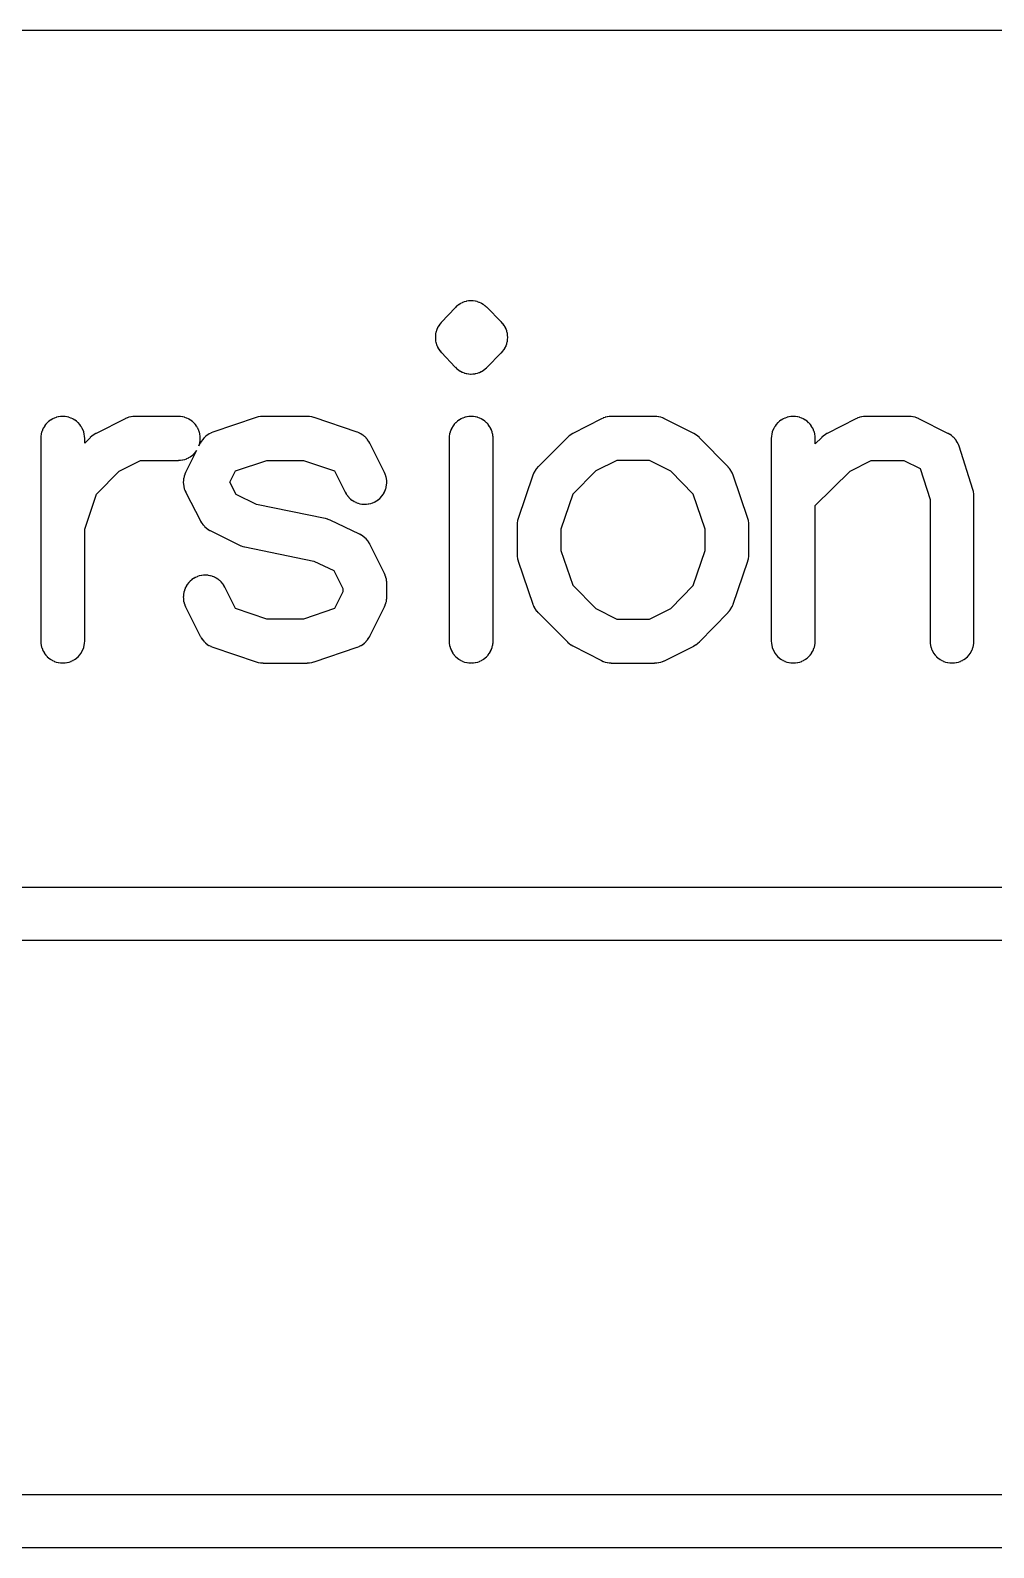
# Model space of a CAD drawing. Header units: inches. Extents: x -0.5 to 10, y -2.4 to 3.9.
# Drawn here: x 2.5263 to 2.6513, y -2.3883 to -2.1915 of the extents above; entities that cross this region are included whole.
import ezdxf

# ---------------------------------------------------------------- set-up
doc = ezdxf.new("R2010")
doc.units = ezdxf.units.IN

msp = doc.modelspace()

# ---------------------------------------------------------------- linework, layer by layer
for points in [[(2.86655, -2.30265), (2.86655, -2.19145), (2.41275, -2.19145), (2.41275, -2.30265)], [(2.579616, -2.229356), (2.579616, -2.229356), (2.579614, -2.229359), (2.57946, -2.229539), (2.579444, -2.229558), (2.579444, -2.229558), (2.579429, -2.229579), (2.579293, -2.229774), (2.579282, -2.229791), (2.579282, -2.229791), (2.579267, -2.229817), (2.579152, -2.230025), (2.579141, -2.230046), (2.579141, -2.230046), (2.579129, -2.23007), (2.579036, -2.230289), (2.579026, -2.230313), (2.579026, -2.230313), (2.579018, -2.230336), (2.578948, -2.230563), (2.57894, -2.230589), (2.57894, -2.230589), (2.578935, -2.230612), (2.578887, -2.230844), (2.578883, -2.230871), (2.578883, -2.230871), (2.57888, -2.230894), (2.578856, -2.231131), (2.578854, -2.231157), (2.578854, -2.231157), (2.578853, -2.231181), (2.578853, -2.231419), (2.578854, -2.231443), (2.578854, -2.231443), (2.578856, -2.231469), (2.57888, -2.231706), (2.578883, -2.231729), (2.578883, -2.231729), (2.578887, -2.231756), (2.578935, -2.231988), (2.57894, -2.232011), (2.57894, -2.232011), (2.578948, -2.232037), (2.579018, -2.232264), (2.579026, -2.232287), (2.579026, -2.232287), (2.579036, -2.232311), (2.579129, -2.23253), (2.579141, -2.232554), (2.579141, -2.232554), (2.579152, -2.232575), (2.579267, -2.232783), (2.579282, -2.232809), (2.579282, -2.232809), (2.579293, -2.232826), (2.579429, -2.233021), (2.579444, -2.233042), (2.579444, -2.233042), (2.57946, -2.233061), (2.579614, -2.233241), (2.579616, -2.233244), (2.579631, -2.23326), (2.581431, -2.23516), (2.581445, -2.235175), (2.581449, -2.235178), (2.581618, -2.23534), (2.581636, -2.235356), (2.581656, -2.235372), (2.581841, -2.235517), (2.581857, -2.235529), (2.581882, -2.235545), (2.58208, -2.235671), (2.582102, -2.235683), (2.582124, -2.235695), (2.582334, -2.2358), (2.582358, -2.235811), (2.582358, -2.235811), (2.582379, -2.23582), (2.582599, -2.235903), (2.582626, -2.235913), (2.582646, -2.235919), (2.582873, -2.23598), (2.582898, -2.235986), (2.582898, -2.235986), (2.582921, -2.23599), (2.583153, -2.236028), (2.583174, -2.236031), (2.583202, -2.236034), (2.583437, -2.236049), (2.583458, -2.23605), (2.583458, -2.23605), (2.583486, -2.236049), (2.583721, -2.236041), (2.583743, -2.23604), (2.583743, -2.23604), (2.583771, -2.236037), (2.584003, -2.236005), (2.584025, -2.236001), (2.584052, -2.235995), (2.58428, -2.235941), (2.584303, -2.235934), (2.584303, -2.235934), (2.584328, -2.235927), (2.584549, -2.235849), (2.584571, -2.235841), (2.584596, -2.23583), (2.584808, -2.235731), (2.584833, -2.235719), (2.584853, -2.235708), (2.585054, -2.235588), (2.585075, -2.235575), (2.585096, -2.235561), (2.585285, -2.235421), (2.585304, -2.235406), (2.585323, -2.23539), (2.585497, -2.235232), (2.585505, -2.235225), (2.585515, -2.235215), (2.587415, -2.233315), (2.587425, -2.233305), (2.587432, -2.233297), (2.587587, -2.233127), (2.587602, -2.23311), (2.587618, -2.233089), (2.587756, -2.232903), (2.587768, -2.232886), (2.587783, -2.232863), (2.587901, -2.232665), (2.587913, -2.232644), (2.587925, -2.232622), (2.588023, -2.232413), (2.588033, -2.232392), (2.588042, -2.232368), (2.58812, -2.232151), (2.588127, -2.23213), (2.588134, -2.232104), (2.58819, -2.23188), (2.588196, -2.231855), (2.588199, -2.231832), (2.588233, -2.231604), (2.588236, -2.231581), (2.588238, -2.231555), (2.588249, -2.231325), (2.58825, -2.2313), (2.588249, -2.231275), (2.588238, -2.231045), (2.588236, -2.231019), (2.588233, -2.230996), (2.588199, -2.230768), (2.588196, -2.230745), (2.58819, -2.23072), (2.588134, -2.230496), (2.588127, -2.23047), (2.58812, -2.230449), (2.588042, -2.230232), (2.588033, -2.230208), (2.588023, -2.230187), (2.587925, -2.229978), (2.587913, -2.229956), (2.587901, -2.229935), (2.587783, -2.229737), (2.587768, -2.229714), (2.587756, -2.229697), (2.587618, -2.229511), (2.587602, -2.22949), (2.587587, -2.229473), (2.587432, -2.229303), (2.587425, -2.229295), (2.587415, -2.229285), (2.585515, -2.227385), (2.585505, -2.227375), (2.585497, -2.227368), (2.585323, -2.22721), (2.585304, -2.227194), (2.585285, -2.227179), (2.585096, -2.227039), (2.585075, -2.227025), (2.585054, -2.227012), (2.584853, -2.226892), (2.584833, -2.226881), (2.584808, -2.226869), (2.584596, -2.22677), (2.584571, -2.226759), (2.584549, -2.226751), (2.584328, -2.226673), (2.584303, -2.226666), (2.584303, -2.226666), (2.58428, -2.226659), (2.584052, -2.226605), (2.584025, -2.226599), (2.584003, -2.226595), (2.583771, -2.226563), (2.583743, -2.22656), (2.583743, -2.22656), (2.583721, -2.226559), (2.583486, -2.226551), (2.583458, -2.22655), (2.583458, -2.22655), (2.583437, -2.226551), (2.583202, -2.226566), (2.583174, -2.226569), (2.583153, -2.226572), (2.582921, -2.22661), (2.582898, -2.226614), (2.582898, -2.226614), (2.582873, -2.22662), (2.582646, -2.226681), (2.582626, -2.226687), (2.582599, -2.226697), (2.582379, -2.22678), (2.582358, -2.226789), (2.582358, -2.226789), (2.582334, -2.2268), (2.582124, -2.226905), (2.582102, -2.226917), (2.58208, -2.226929), (2.581882, -2.227055), (2.581857, -2.227071), (2.581841, -2.227083), (2.581656, -2.227228), (2.581636, -2.227244), (2.581618, -2.22726), (2.581449, -2.227422), (2.581445, -2.227425), (2.581431, -2.22744), (2.579631, -2.22934)], [(2.53335, -2.25617), (2.534892, -2.251626), (2.537806, -2.248634), (2.540573, -2.24725), (2.5455, -2.24725), (2.54551, -2.24725), (2.545525, -2.247249), (2.545755, -2.247238), (2.545781, -2.247236), (2.545804, -2.247233), (2.546032, -2.247199), (2.546055, -2.247196), (2.54608, -2.24719), (2.546304, -2.247134), (2.54633, -2.247127), (2.546351, -2.24712), (2.546568, -2.247042), (2.546592, -2.247033), (2.546613, -2.247023), (2.546822, -2.246925), (2.546844, -2.246913), (2.546865, -2.246901), (2.547063, -2.246783), (2.547086, -2.246768), (2.547103, -2.246756), (2.547289, -2.246618), (2.54731, -2.246602), (2.547327, -2.246587), (2.547497, -2.246432), (2.547515, -2.246415), (2.547532, -2.246397), (2.547687, -2.246227), (2.547702, -2.24621), (2.547718, -2.246189), (2.547856, -2.246003), (2.547868, -2.245986), (2.54788, -2.245967), (2.546451, -2.248825), (2.546447, -2.248834), (2.546441, -2.248847), (2.546352, -2.249048), (2.546343, -2.249069), (2.546335, -2.249092), (2.546265, -2.249301), (2.546258, -2.249322), (2.546252, -2.249346), (2.546202, -2.249561), (2.546197, -2.249583), (2.546193, -2.249607), (2.546164, -2.249825), (2.546161, -2.24985), (2.54616, -2.249872), (2.54615, -2.250092), (2.54615, -2.250113), (2.546151, -2.250139), (2.546162, -2.250359), (2.546164, -2.25038), (2.546167, -2.250405), (2.546199, -2.250623), (2.546203, -2.250647), (2.546208, -2.25067), (2.54626, -2.250884), (2.546266, -2.250904), (2.546274, -2.250929), (2.546346, -2.251137), (2.546354, -2.25116), (2.546363, -2.25118), (2.546455, -2.251381), (2.546458, -2.251388), (2.546465, -2.251402), (2.548365, -2.255102), (2.54837, -2.255112), (2.548377, -2.255125), (2.548502, -2.255339), (2.548515, -2.255361), (2.548515, -2.255361), (2.548531, -2.255383), (2.548677, -2.255583), (2.548691, -2.255601), (2.548691, -2.255601), (2.548711, -2.255624), (2.548877, -2.255807), (2.548896, -2.255827), (2.548896, -2.255827), (2.548915, -2.255844), (2.5491, -2.256009), (2.549122, -2.256027), (2.549122, -2.256027), (2.549141, -2.256042), (2.549342, -2.256186), (2.549362, -2.256199), (2.549362, -2.256199), (2.549387, -2.256214), (2.549602, -2.256337), (2.549614, -2.256343), (2.549625, -2.256349), (2.553425, -2.258249), (2.55343, -2.258251), (2.553445, -2.258258), (2.553633, -2.258342), (2.553655, -2.258351), (2.553673, -2.258358), (2.553867, -2.258425), (2.553888, -2.258432), (2.553909, -2.258438), (2.554108, -2.258487), (2.554127, -2.258492), (2.55413, -2.258492), (2.563092, -2.260323), (2.565691, -2.261555), (2.56685, -2.263873), (2.56685, -2.264327), (2.565775, -2.266478), (2.56173, -2.26785), (2.55697, -2.26785), (2.552925, -2.266478), (2.551549, -2.263725), (2.551545, -2.263717), (2.551538, -2.263704), (2.551424, -2.263503), (2.55141, -2.263479), (2.551398, -2.263461), (2.551266, -2.263272), (2.551251, -2.263252), (2.551236, -2.263234), (2.551086, -2.263059), (2.55107, -2.263041), (2.551052, -2.263023), (2.550885, -2.262863), (2.550867, -2.262847), (2.550848, -2.262831), (2.550667, -2.262689), (2.550648, -2.262675), (2.550627, -2.262661), (2.550432, -2.262537), (2.550414, -2.262525), (2.55039, -2.262512), (2.550184, -2.262408), (2.550161, -2.262397), (2.550139, -2.262388), (2.549924, -2.262305), (2.549901, -2.262296), (2.549878, -2.262289), (2.549656, -2.262227), (2.549628, -2.26222), (2.549608, -2.262216), (2.549381, -2.262176), (2.549355, -2.262172), (2.549332, -2.26217), (2.549102, -2.262152), (2.549079, -2.262151), (2.549053, -2.262151), (2.548822, -2.262156), (2.548797, -2.262157), (2.548774, -2.26216), (2.548545, -2.262187), (2.548518, -2.262191), (2.548496, -2.262195), (2.548271, -2.262245), (2.548247, -2.262251), (2.548224, -2.262258), (2.548005, -2.26233), (2.547978, -2.26234), (2.547959, -2.262348), (2.547748, -2.26244), (2.547725, -2.262451), (2.547704, -2.262462), (2.547503, -2.262576), (2.547479, -2.26259), (2.547461, -2.262602), (2.547272, -2.262734), (2.547252, -2.262749), (2.547234, -2.262764), (2.547059, -2.262914), (2.547041, -2.26293), (2.547023, -2.262948), (2.546863, -2.263115), (2.546847, -2.263133), (2.546831, -2.263152), (2.546689, -2.263333), (2.546675, -2.263352), (2.546661, -2.263373), (2.546537, -2.263568), (2.546525, -2.263586), (2.546512, -2.26361), (2.546408, -2.263816), (2.546397, -2.263839), (2.546388, -2.263861), (2.546305, -2.264076), (2.546296, -2.264099), (2.546289, -2.264122), (2.546227, -2.264344), (2.54622, -2.264372), (2.546216, -2.264392), (2.546176, -2.264619), (2.546172, -2.264645), (2.54617, -2.264668), (2.546152, -2.264898), (2.546151, -2.264921), (2.546151, -2.264947), (2.546156, -2.265178), (2.546157, -2.265203), (2.54616, -2.265226), (2.546187, -2.265455), (2.546191, -2.265482), (2.546195, -2.265504), (2.546245, -2.265729), (2.546251, -2.265753), (2.546258, -2.265776), (2.54633, -2.265995), (2.54634, -2.266022), (2.546348, -2.266041), (2.54644, -2.266252), (2.546447, -2.266266), (2.546451, -2.266275), (2.548351, -2.270075), (2.548357, -2.270087), (2.548362, -2.270096), (2.548475, -2.270296), (2.548487, -2.270316), (2.548501, -2.270337), (2.548632, -2.270525), (2.548647, -2.270546), (2.548662, -2.270563), (2.54881, -2.270737), (2.548827, -2.270756), (2.548844, -2.270773), (2.549009, -2.270932), (2.549028, -2.270949), (2.549046, -2.270964), (2.549225, -2.271106), (2.549245, -2.27112), (2.549265, -2.271134), (2.549458, -2.271258), (2.549482, -2.271272), (2.5495, -2.271282), (2.549704, -2.271386), (2.549727, -2.271397), (2.549748, -2.271406), (2.549961, -2.27149), (2.549972, -2.271494), (2.549984, -2.271499), (2.555584, -2.273399), (2.555598, -2.273403), (2.55561, -2.273407), (2.555857, -2.273476), (2.555881, -2.273482), (2.555881, -2.273482), (2.55591, -2.273488), (2.556163, -2.273529), (2.55619, -2.273533), (2.55619, -2.273533), (2.556217, -2.273535), (2.556473, -2.273549), (2.556491, -2.27355), (2.5565, -2.27355), (2.5622, -2.27355), (2.562209, -2.27355), (2.562227, -2.273549), (2.562483, -2.273535), (2.56251, -2.273533), (2.56251, -2.273533), (2.562537, -2.273529), (2.56279, -2.273488), (2.562819, -2.273482), (2.562819, -2.273482), (2.562843, -2.273476), (2.56309, -2.273407), (2.563102, -2.273403), (2.563116, -2.273399), (2.568716, -2.271499), (2.568728, -2.271494), (2.568739, -2.27149), (2.568952, -2.271406), (2.568973, -2.271397), (2.568996, -2.271386), (2.5692, -2.271282), (2.569218, -2.271272), (2.569242, -2.271258), (2.569435, -2.271134), (2.569455, -2.27112), (2.569475, -2.271106), (2.569654, -2.270964), (2.569672, -2.270949), (2.569691, -2.270932), (2.569856, -2.270773), (2.569873, -2.270756), (2.56989, -2.270737), (2.570038, -2.270563), (2.570053, -2.270546), (2.570068, -2.270525), (2.570199, -2.270337), (2.570213, -2.270316), (2.570225, -2.270296), (2.570338, -2.270096), (2.570343, -2.270087), (2.570349, -2.270075), (2.572249, -2.266275), (2.572253, -2.266266), (2.572259, -2.266254), (2.572347, -2.266054), (2.572355, -2.266036), (2.572364, -2.266011), (2.572434, -2.265805), (2.57244, -2.265786), (2.572446, -2.26576), (2.572496, -2.265548), (2.572501, -2.265525), (2.572505, -2.265503), (2.572535, -2.265287), (2.572538, -2.265266), (2.572539, -2.265241), (2.572549, -2.265023), (2.57255, -2.265011), (2.57255, -2.265), (2.57255, -2.2632), (2.57255, -2.263189), (2.572549, -2.263177), (2.572539, -2.262959), (2.572538, -2.262934), (2.572535, -2.262913), (2.572505, -2.262697), (2.572501, -2.262675), (2.572496, -2.262652), (2.572446, -2.26244), (2.57244, -2.262414), (2.572434, -2.262395), (2.572364, -2.262189), (2.572355, -2.262164), (2.572347, -2.262146), (2.572259, -2.261946), (2.572253, -2.261934), (2.572249, -2.261925), (2.570349, -2.258125), (2.570345, -2.258117), (2.570338, -2.258104), (2.570229, -2.25791), (2.570218, -2.257892), (2.570204, -2.25787), (2.570077, -2.257686), (2.570064, -2.257669), (2.570048, -2.257649), (2.569904, -2.257478), (2.569888, -2.25746), (2.569872, -2.257443), (2.569712, -2.257287), (2.569694, -2.257271), (2.569677, -2.257256), (2.569503, -2.257115), (2.569485, -2.257102), (2.569465, -2.257087), (2.569279, -2.256964), (2.569259, -2.256952), (2.569238, -2.25694), (2.569041, -2.256835), (2.569025, -2.256827), (2.56902, -2.256824), (2.56522, -2.255024), (2.565206, -2.255018), (2.565192, -2.255012), (2.56493, -2.254907), (2.564902, -2.254896), (2.564902, -2.254896), (2.564873, -2.254888), (2.5646, -2.254815), (2.564578, -2.254809), (2.56457, -2.254808), (2.555639, -2.252983), (2.553009, -2.251668), (2.552195, -2.250083), (2.552925, -2.248622), (2.55697, -2.24725), (2.56173, -2.24725), (2.565775, -2.248622), (2.567151, -2.251375), (2.567155, -2.251383), (2.567162, -2.251396), (2.567276, -2.251597), (2.56729, -2.251621), (2.567302, -2.251639), (2.567434, -2.251828), (2.567449, -2.251848), (2.567464, -2.251866), (2.567614, -2.252041), (2.56763, -2.252059), (2.567648, -2.252077), (2.567815, -2.252237), (2.567833, -2.252253), (2.567852, -2.252269), (2.568033, -2.252411), (2.568052, -2.252425), (2.568073, -2.252439), (2.568268, -2.252563), (2.568286, -2.252575), (2.56831, -2.252588), (2.568516, -2.252692), (2.568539, -2.252703), (2.568561, -2.252712), (2.568776, -2.252795), (2.568799, -2.252804), (2.568822, -2.252811), (2.569044, -2.252873), (2.569072, -2.25288), (2.569092, -2.252884), (2.569319, -2.252924), (2.569345, -2.252928), (2.569368, -2.25293), (2.569598, -2.252948), (2.569621, -2.252949), (2.569647, -2.252949), (2.569878, -2.252944), (2.569903, -2.252943), (2.569926, -2.25294), (2.570155, -2.252913), (2.570182, -2.252909), (2.570204, -2.252905), (2.570429, -2.252855), (2.570453, -2.252849), (2.570476, -2.252842), (2.570695, -2.25277), (2.570722, -2.25276), (2.570741, -2.252752), (2.570952, -2.25266), (2.570975, -2.252649), (2.570996, -2.252638), (2.571197, -2.252524), (2.571221, -2.25251), (2.571239, -2.252498), (2.571428, -2.252366), (2.571448, -2.252351), (2.571466, -2.252336), (2.571641, -2.252186), (2.571659, -2.25217), (2.571677, -2.252152), (2.571837, -2.251985), (2.571853, -2.251967), (2.571869, -2.251948), (2.572011, -2.251767), (2.572025, -2.251748), (2.572039, -2.251727), (2.572163, -2.251532), (2.572175, -2.251514), (2.572188, -2.25149), (2.572292, -2.251284), (2.572303, -2.251261), (2.572312, -2.251239), (2.572395, -2.251024), (2.572404, -2.251001), (2.572411, -2.250978), (2.572473, -2.250756), (2.57248, -2.250728), (2.572484, -2.250708), (2.572524, -2.250481), (2.572528, -2.250455), (2.57253, -2.250432), (2.572548, -2.250202), (2.572549, -2.250179), (2.572549, -2.250153), (2.572544, -2.249922), (2.572543, -2.249897), (2.57254, -2.249874), (2.572513, -2.249645), (2.572509, -2.249618), (2.572505, -2.249596), (2.572455, -2.249371), (2.572449, -2.249347), (2.572442, -2.249324), (2.57237, -2.249105), (2.57236, -2.249078), (2.572352, -2.249059), (2.57226, -2.248848), (2.572253, -2.248834), (2.572249, -2.248825), (2.570349, -2.245025), (2.570343, -2.245013), (2.570338, -2.245004), (2.570225, -2.244804), (2.570213, -2.244784), (2.570199, -2.244763), (2.570068, -2.244575), (2.570053, -2.244554), (2.570038, -2.244537), (2.56989, -2.244363), (2.569873, -2.244344), (2.569856, -2.244327), (2.569691, -2.244168), (2.569672, -2.244151), (2.569654, -2.244136), (2.569475, -2.243994), (2.569455, -2.24398), (2.569435, -2.243966), (2.569242, -2.243842), (2.569218, -2.243828), (2.5692, -2.243818), (2.568996, -2.243714), (2.568973, -2.243703), (2.568952, -2.243694), (2.568739, -2.24361), (2.568728, -2.243606), (2.568716, -2.243601), (2.563116, -2.241701), (2.563102, -2.241697), (2.56309, -2.241693), (2.562843, -2.241624), (2.562819, -2.241618), (2.562819, -2.241618), (2.56279, -2.241612), (2.562537, -2.241571), (2.56251, -2.241567), (2.56251, -2.241567), (2.562483, -2.241565), (2.562227, -2.241551), (2.562209, -2.24155), (2.5622, -2.24155), (2.5565, -2.24155), (2.556491, -2.24155), (2.556473, -2.241551), (2.556217, -2.241565), (2.55619, -2.241567), (2.55619, -2.241567), (2.556163, -2.241571), (2.55591, -2.241612), (2.555881, -2.241618), (2.555881, -2.241618), (2.555857, -2.241624), (2.55561, -2.241693), (2.555598, -2.241697), (2.555584, -2.241701), (2.549984, -2.243601), (2.549972, -2.243606), (2.549961, -2.24361), (2.549748, -2.243694), (2.549727, -2.243703), (2.549704, -2.243714), (2.5495, -2.243818), (2.549482, -2.243828), (2.549458, -2.243842), (2.549265, -2.243966), (2.549245, -2.24398), (2.549225, -2.243994), (2.549046, -2.244136), (2.549028, -2.244151), (2.549009, -2.244168), (2.548844, -2.244327), (2.548827, -2.244344), (2.54881, -2.244363), (2.548662, -2.244537), (2.548647, -2.244554), (2.548632, -2.244575), (2.548501, -2.244763), (2.548487, -2.244784), (2.548475, -2.244804), (2.548362, -2.245004), (2.548357, -2.245013), (2.548351, -2.245025), (2.548172, -2.245382), (2.54822, -2.245251), (2.548227, -2.24523), (2.548234, -2.245204), (2.54829, -2.24498), (2.548296, -2.244955), (2.548299, -2.244932), (2.548333, -2.244704), (2.548336, -2.244681), (2.548338, -2.244655), (2.548349, -2.244425), (2.54835, -2.2444), (2.548349, -2.244375), (2.548338, -2.244145), (2.548336, -2.244119), (2.548333, -2.244096), (2.548299, -2.243868), (2.548296, -2.243845), (2.54829, -2.24382), (2.548234, -2.243596), (2.548227, -2.24357), (2.54822, -2.243549), (2.548142, -2.243332), (2.548133, -2.243308), (2.548123, -2.243287), (2.548025, -2.243078), (2.548013, -2.243056), (2.548001, -2.243035), (2.547883, -2.242837), (2.547868, -2.242814), (2.547856, -2.242797), (2.547718, -2.242611), (2.547702, -2.24259), (2.547687, -2.242573), (2.547532, -2.242403), (2.547515, -2.242385), (2.547497, -2.242368), (2.547327, -2.242213), (2.54731, -2.242198), (2.547289, -2.242182), (2.547103, -2.242044), (2.547086, -2.242032), (2.547063, -2.242017), (2.546865, -2.241899), (2.546844, -2.241887), (2.546822, -2.241875), (2.546613, -2.241777), (2.546592, -2.241767), (2.546568, -2.241758), (2.546351, -2.24168), (2.54633, -2.241673), (2.546304, -2.241666), (2.54608, -2.24161), (2.546055, -2.241604), (2.546032, -2.241601), (2.545804, -2.241567), (2.545781, -2.241564), (2.545755, -2.241562), (2.545525, -2.241551), (2.54551, -2.24155), (2.5455, -2.24155), (2.5399, -2.24155), (2.539889, -2.24155), (2.539877, -2.241551), (2.539659, -2.241561), (2.539634, -2.241562), (2.539613, -2.241565), (2.539397, -2.241595), (2.539375, -2.241599), (2.539352, -2.241604), (2.53914, -2.241654), (2.539114, -2.24166), (2.539095, -2.241666), (2.538889, -2.241736), (2.538864, -2.241745), (2.538846, -2.241753), (2.538646, -2.241841), (2.538634, -2.241847), (2.538625, -2.241851), (2.534825, -2.243751), (2.534815, -2.243756), (2.534801, -2.243764), (2.534573, -2.243894), (2.534547, -2.24391), (2.534547, -2.24391), (2.534526, -2.243925), (2.534314, -2.244079), (2.534291, -2.244098), (2.534291, -2.244098), (2.534271, -2.244115), (2.534078, -2.244292), (2.534067, -2.244303), (2.534058, -2.244312), (2.53335, -2.245039), (2.53335, -2.2444), (2.53335, -2.24439), (2.533349, -2.244375), (2.533338, -2.244145), (2.533336, -2.244119), (2.533333, -2.244096), (2.533299, -2.243868), (2.533296, -2.243845), (2.53329, -2.24382), (2.533234, -2.243596), (2.533227, -2.24357), (2.53322, -2.243549), (2.533142, -2.243332), (2.533133, -2.243308), (2.533123, -2.243287), (2.533025, -2.243078), (2.533013, -2.243056), (2.533001, -2.243035), (2.532883, -2.242837), (2.532868, -2.242814), (2.532856, -2.242797), (2.532718, -2.242611), (2.532702, -2.24259), (2.532687, -2.242573), (2.532532, -2.242403), (2.532515, -2.242385), (2.532497, -2.242368), (2.532327, -2.242213), (2.53231, -2.242198), (2.532289, -2.242182), (2.532103, -2.242044), (2.532086, -2.242032), (2.532063, -2.242017), (2.531865, -2.241899), (2.531844, -2.241887), (2.531822, -2.241875), (2.531613, -2.241777), (2.531592, -2.241767), (2.531568, -2.241758), (2.531351, -2.24168), (2.53133, -2.241673), (2.531304, -2.241666), (2.53108, -2.24161), (2.531055, -2.241604), (2.531032, -2.241601), (2.530804, -2.241567), (2.530781, -2.241564), (2.530755, -2.241562), (2.530525, -2.241551), (2.5305, -2.24155), (2.530475, -2.241551), (2.530245, -2.241562), (2.530219, -2.241564), (2.530196, -2.241567), (2.529968, -2.241601), (2.529945, -2.241604), (2.52992, -2.24161), (2.529696, -2.241666), (2.52967, -2.241673), (2.529649, -2.24168), (2.529432, -2.241758), (2.529408, -2.241767), (2.529387, -2.241777), (2.529178, -2.241875), (2.529156, -2.241887), (2.529135, -2.241899), (2.528937, -2.242017), (2.528914, -2.242032), (2.528897, -2.242044), (2.528711, -2.242182), (2.52869, -2.242198), (2.528673, -2.242213), (2.528503, -2.242368), (2.528485, -2.242385), (2.528468, -2.242403), (2.528313, -2.242573), (2.528298, -2.24259), (2.528282, -2.242611), (2.528144, -2.242797), (2.528132, -2.242814), (2.528117, -2.242837), (2.527999, -2.243035), (2.527987, -2.243056), (2.527975, -2.243078), (2.527877, -2.243287), (2.527867, -2.243308), (2.527858, -2.243332), (2.52778, -2.243549), (2.527773, -2.24357), (2.527766, -2.243596), (2.52771, -2.24382), (2.527704, -2.243845), (2.527701, -2.243868), (2.527667, -2.244096), (2.527664, -2.244119), (2.527662, -2.244145), (2.527651, -2.244375), (2.52765, -2.24439), (2.52765, -2.2444), (2.52765, -2.2707), (2.52765, -2.27071), (2.527651, -2.270725), (2.527662, -2.270955), (2.527664, -2.270981), (2.527667, -2.271004), (2.527701, -2.271232), (2.527704, -2.271255), (2.52771, -2.27128), (2.527766, -2.271504), (2.527773, -2.27153), (2.52778, -2.271551), (2.527858, -2.271768), (2.527867, -2.271792), (2.527877, -2.271813), (2.527975, -2.272022), (2.527987, -2.272044), (2.527999, -2.272065), (2.528117, -2.272263), (2.528132, -2.272286), (2.528144, -2.272303), (2.528282, -2.272489), (2.528298, -2.27251), (2.528313, -2.272527), (2.528468, -2.272697), (2.528485, -2.272715), (2.528503, -2.272732), (2.528673, -2.272887), (2.52869, -2.272902), (2.528711, -2.272918), (2.528897, -2.273056), (2.528914, -2.273068), (2.528937, -2.273083), (2.529135, -2.273201), (2.529156, -2.273213), (2.529178, -2.273225), (2.529387, -2.273323), (2.529408, -2.273333), (2.529432, -2.273342), (2.529649, -2.27342), (2.52967, -2.273427), (2.529696, -2.273434), (2.52992, -2.27349), (2.529945, -2.273496), (2.529968, -2.273499), (2.530196, -2.273533), (2.530219, -2.273536), (2.530245, -2.273538), (2.530475, -2.273549), (2.5305, -2.27355), (2.530525, -2.273549), (2.530755, -2.273538), (2.530781, -2.273536), (2.530804, -2.273533), (2.531032, -2.273499), (2.531055, -2.273496), (2.53108, -2.27349), (2.531304, -2.273434), (2.53133, -2.273427), (2.531351, -2.27342), (2.531568, -2.273342), (2.531592, -2.273333), (2.531613, -2.273323), (2.531822, -2.273225), (2.531844, -2.273213), (2.531865, -2.273201), (2.532063, -2.273083), (2.532086, -2.273068), (2.532103, -2.273056), (2.532289, -2.272918), (2.53231, -2.272902), (2.532327, -2.272887), (2.532497, -2.272732), (2.532515, -2.272715), (2.532532, -2.272697), (2.532687, -2.272527), (2.532702, -2.27251), (2.532718, -2.272489), (2.532856, -2.272303), (2.532868, -2.272286), (2.532883, -2.272263), (2.533001, -2.272065), (2.533013, -2.272044), (2.533025, -2.272022), (2.533123, -2.271813), (2.533133, -2.271792), (2.533142, -2.271768), (2.53322, -2.271551), (2.533227, -2.27153), (2.533234, -2.271504), (2.53329, -2.27128), (2.533296, -2.271255), (2.533299, -2.271232), (2.533333, -2.271004), (2.533336, -2.270981), (2.533338, -2.270955), (2.533349, -2.270725), (2.53335, -2.27071), (2.53335, -2.2707)], [(2.58635, -2.27071), (2.58635, -2.27071), (2.58635, -2.2707), (2.58635, -2.2444), (2.58635, -2.24439), (2.586349, -2.244375), (2.586338, -2.244145), (2.586336, -2.244119), (2.586333, -2.244096), (2.586299, -2.243868), (2.586296, -2.243845), (2.58629, -2.24382), (2.586234, -2.243596), (2.586227, -2.24357), (2.58622, -2.243549), (2.586142, -2.243332), (2.586133, -2.243308), (2.586123, -2.243287), (2.586025, -2.243078), (2.586013, -2.243056), (2.586001, -2.243035), (2.585883, -2.242837), (2.585868, -2.242814), (2.585856, -2.242797), (2.585718, -2.242611), (2.585702, -2.24259), (2.585687, -2.242573), (2.585532, -2.242403), (2.585515, -2.242385), (2.585497, -2.242368), (2.585327, -2.242213), (2.58531, -2.242198), (2.585289, -2.242182), (2.585103, -2.242044), (2.585086, -2.242032), (2.585063, -2.242017), (2.584865, -2.241899), (2.584844, -2.241887), (2.584822, -2.241875), (2.584613, -2.241777), (2.584592, -2.241767), (2.584568, -2.241758), (2.584351, -2.24168), (2.58433, -2.241673), (2.584304, -2.241666), (2.58408, -2.24161), (2.584055, -2.241604), (2.584032, -2.241601), (2.583804, -2.241567), (2.583781, -2.241564), (2.583755, -2.241562), (2.583525, -2.241551), (2.5835, -2.24155), (2.583475, -2.241551), (2.583245, -2.241562), (2.583219, -2.241564), (2.583196, -2.241567), (2.582968, -2.241601), (2.582945, -2.241604), (2.58292, -2.24161), (2.582696, -2.241666), (2.58267, -2.241673), (2.582649, -2.24168), (2.582432, -2.241758), (2.582408, -2.241767), (2.582387, -2.241777), (2.582178, -2.241875), (2.582156, -2.241887), (2.582135, -2.241899), (2.581937, -2.242017), (2.581914, -2.242032), (2.581897, -2.242044), (2.581711, -2.242182), (2.58169, -2.242198), (2.581673, -2.242213), (2.581503, -2.242368), (2.581485, -2.242385), (2.581468, -2.242403), (2.581313, -2.242573), (2.581298, -2.24259), (2.581282, -2.242611), (2.581144, -2.242797), (2.581132, -2.242814), (2.581117, -2.242837), (2.580999, -2.243035), (2.580987, -2.243056), (2.580975, -2.243078), (2.580877, -2.243287), (2.580867, -2.243308), (2.580858, -2.243332), (2.58078, -2.243549), (2.580773, -2.24357), (2.580766, -2.243596), (2.58071, -2.24382), (2.580704, -2.243845), (2.580701, -2.243868), (2.580667, -2.244096), (2.580664, -2.244119), (2.580662, -2.244145), (2.580651, -2.244375), (2.58065, -2.24439), (2.58065, -2.2444), (2.58065, -2.2707), (2.58065, -2.27071), (2.580651, -2.270725), (2.580662, -2.270955), (2.580664, -2.270981), (2.580667, -2.271004), (2.580701, -2.271232), (2.580704, -2.271255), (2.58071, -2.27128), (2.580766, -2.271504), (2.580773, -2.27153), (2.58078, -2.271551), (2.580858, -2.271768), (2.580867, -2.271792), (2.580877, -2.271813), (2.580975, -2.272022), (2.580987, -2.272044), (2.580999, -2.272065), (2.581117, -2.272263), (2.581132, -2.272286), (2.581144, -2.272303), (2.581282, -2.272489), (2.581298, -2.27251), (2.581313, -2.272527), (2.581468, -2.272697), (2.581485, -2.272715), (2.581503, -2.272732), (2.581673, -2.272887), (2.58169, -2.272902), (2.581711, -2.272918), (2.581897, -2.273056), (2.581914, -2.273068), (2.581937, -2.273083), (2.582135, -2.273201), (2.582156, -2.273213), (2.582178, -2.273225), (2.582387, -2.273323), (2.582408, -2.273333), (2.582432, -2.273342), (2.582649, -2.27342), (2.58267, -2.273427), (2.582696, -2.273434), (2.58292, -2.27349), (2.582945, -2.273496), (2.582968, -2.273499), (2.583196, -2.273533), (2.583219, -2.273536), (2.583245, -2.273538), (2.583475, -2.273549), (2.5835, -2.27355), (2.583525, -2.273549), (2.583755, -2.273538), (2.583781, -2.273536), (2.583804, -2.273533), (2.584032, -2.273499), (2.584055, -2.273496), (2.58408, -2.27349), (2.584304, -2.273434), (2.58433, -2.273427), (2.584351, -2.27342), (2.584568, -2.273342), (2.584592, -2.273333), (2.584613, -2.273323), (2.584822, -2.273225), (2.584844, -2.273213), (2.584865, -2.273201), (2.585063, -2.273083), (2.585086, -2.273068), (2.585103, -2.273056), (2.585289, -2.272918), (2.58531, -2.272902), (2.585327, -2.272887), (2.585497, -2.272732), (2.585515, -2.272715), (2.585532, -2.272697), (2.585687, -2.272527), (2.585702, -2.27251), (2.585718, -2.272489), (2.585856, -2.272303), (2.585868, -2.272286), (2.585883, -2.272263), (2.586001, -2.272065), (2.586013, -2.272044), (2.586025, -2.272022), (2.586123, -2.271813), (2.586133, -2.271792), (2.586142, -2.271768), (2.58622, -2.271551), (2.586227, -2.27153), (2.586234, -2.271504), (2.58629, -2.27128), (2.586296, -2.271255), (2.586299, -2.271232), (2.586333, -2.271004), (2.586336, -2.270981), (2.586338, -2.270955), (2.586349, -2.270725)], [(2.601689, -2.24155), (2.601689, -2.24155), (2.601676, -2.241551), (2.601454, -2.241561), (2.60143, -2.241563), (2.601406, -2.241566), (2.601186, -2.241597), (2.601162, -2.241601), (2.601139, -2.241606), (2.600923, -2.241659), (2.600903, -2.241664), (2.600877, -2.241672), (2.600666, -2.241745), (2.600642, -2.241754), (2.600622, -2.241762), (2.600419, -2.241854), (2.600416, -2.241856), (2.600398, -2.241865), (2.596698, -2.243765), (2.596684, -2.243772), (2.596675, -2.243777), (2.596465, -2.243899), (2.596442, -2.243914), (2.596442, -2.243914), (2.596421, -2.243928), (2.596225, -2.244071), (2.596206, -2.244085), (2.596206, -2.244085), (2.596184, -2.244104), (2.596004, -2.244267), (2.596, -2.244271), (2.595985, -2.244285), (2.592185, -2.248085), (2.592174, -2.248096), (2.592169, -2.248101), (2.592024, -2.24826), (2.592009, -2.248278), (2.591995, -2.248296), (2.591865, -2.248467), (2.591851, -2.248487), (2.591839, -2.248505), (2.591725, -2.248688), (2.591714, -2.248707), (2.591703, -2.248728), (2.591606, -2.24892), (2.591595, -2.248943), (2.591587, -2.248962), (2.591509, -2.249163), (2.591506, -2.249171), (2.591501, -2.249184), (2.589601, -2.254784), (2.589597, -2.254798), (2.589593, -2.25481), (2.589524, -2.255057), (2.589518, -2.255081), (2.589518, -2.255081), (2.589512, -2.25511), (2.589471, -2.255363), (2.589467, -2.25539), (2.589467, -2.25539), (2.589465, -2.255417), (2.589451, -2.255673), (2.58945, -2.255691), (2.58945, -2.2557), (2.58945, -2.2594), (2.58945, -2.259409), (2.589451, -2.259427), (2.589465, -2.259683), (2.589467, -2.25971), (2.589467, -2.25971), (2.589471, -2.259737), (2.589512, -2.25999), (2.589518, -2.260019), (2.589518, -2.260019), (2.589524, -2.260043), (2.589593, -2.26029), (2.589597, -2.260302), (2.589601, -2.260316), (2.591501, -2.265916), (2.591506, -2.265929), (2.591509, -2.265937), (2.591587, -2.266138), (2.591595, -2.266157), (2.591606, -2.26618), (2.591703, -2.266372), (2.591714, -2.266393), (2.591725, -2.266412), (2.591839, -2.266595), (2.591851, -2.266613), (2.591865, -2.266633), (2.591995, -2.266804), (2.592009, -2.266822), (2.592024, -2.26684), (2.592169, -2.266999), (2.592174, -2.267004), (2.592185, -2.267015), (2.595985, -2.270815), (2.596, -2.270829), (2.596004, -2.270833), (2.596184, -2.270996), (2.596206, -2.271015), (2.596206, -2.271015), (2.596225, -2.271029), (2.596421, -2.271172), (2.596442, -2.271186), (2.596442, -2.271186), (2.596465, -2.271201), (2.596675, -2.271323), (2.596684, -2.271328), (2.596698, -2.271335), (2.600398, -2.273235), (2.600416, -2.273244), (2.600419, -2.273246), (2.600622, -2.273338), (2.600642, -2.273346), (2.600666, -2.273355), (2.600877, -2.273428), (2.600903, -2.273436), (2.600923, -2.273441), (2.601139, -2.273494), (2.601162, -2.273499), (2.601186, -2.273503), (2.601406, -2.273534), (2.60143, -2.273537), (2.601454, -2.273539), (2.601676, -2.273549), (2.601689, -2.27355), (2.6017, -2.27355), (2.6073, -2.27355), (2.607311, -2.27355), (2.607323, -2.273549), (2.607541, -2.273539), (2.607566, -2.273538), (2.607587, -2.273535), (2.607803, -2.273505), (2.607825, -2.273501), (2.607848, -2.273496), (2.60806, -2.273446), (2.608086, -2.27344), (2.608105, -2.273434), (2.608311, -2.273364), (2.608336, -2.273355), (2.608354, -2.273347), (2.608554, -2.273259), (2.608566, -2.273253), (2.608575, -2.273249), (2.612375, -2.271349), (2.612385, -2.271344), (2.612399, -2.271336), (2.612627, -2.271206), (2.612653, -2.27119), (2.612653, -2.27119), (2.612674, -2.271175), (2.612886, -2.271021), (2.612909, -2.271002), (2.612909, -2.271002), (2.612929, -2.270985), (2.613122, -2.270808), (2.613133, -2.270797), (2.613142, -2.270788), (2.616842, -2.266988), (2.616848, -2.266981), (2.616857, -2.266972), (2.616996, -2.266816), (2.617011, -2.266798), (2.617024, -2.266781), (2.617149, -2.266613), (2.617163, -2.266594), (2.617174, -2.266577), (2.617283, -2.266398), (2.617294, -2.266379), (2.617304, -2.266359), (2.617397, -2.266172), (2.617406, -2.266153), (2.617415, -2.266131), (2.617491, -2.265937), (2.617493, -2.265933), (2.617499, -2.265916), (2.619399, -2.260316), (2.619403, -2.260302), (2.619407, -2.26029), (2.619476, -2.260043), (2.619482, -2.260019), (2.619482, -2.260019), (2.619488, -2.25999), (2.619529, -2.259737), (2.619533, -2.25971), (2.619533, -2.25971), (2.619535, -2.259683), (2.619549, -2.259427), (2.61955, -2.259409), (2.61955, -2.2594), (2.61955, -2.2557), (2.61955, -2.255691), (2.619549, -2.255673), (2.619535, -2.255417), (2.619533, -2.25539), (2.619533, -2.25539), (2.619529, -2.255363), (2.619488, -2.25511), (2.619482, -2.255081), (2.619482, -2.255081), (2.619476, -2.255057), (2.619407, -2.25481), (2.619403, -2.254798), (2.619399, -2.254784), (2.617499, -2.249184), (2.617493, -2.249167), (2.617491, -2.249163), (2.617415, -2.248969), (2.617406, -2.248947), (2.617397, -2.248928), (2.617304, -2.248741), (2.617294, -2.248721), (2.617283, -2.248702), (2.617174, -2.248523), (2.617163, -2.248506), (2.617149, -2.248487), (2.617024, -2.248319), (2.617011, -2.248302), (2.616996, -2.248284), (2.616857, -2.248128), (2.616848, -2.248119), (2.616842, -2.248112), (2.613142, -2.244312), (2.613133, -2.244303), (2.613122, -2.244292), (2.612929, -2.244115), (2.612909, -2.244098), (2.612909, -2.244098), (2.612886, -2.244079), (2.612674, -2.243925), (2.612653, -2.24391), (2.612653, -2.24391), (2.612627, -2.243894), (2.612399, -2.243764), (2.612385, -2.243756), (2.612375, -2.243751), (2.608575, -2.241851), (2.608566, -2.241847), (2.608554, -2.241841), (2.608354, -2.241753), (2.608336, -2.241745), (2.608311, -2.241736), (2.608105, -2.241666), (2.608086, -2.24166), (2.60806, -2.241654), (2.607848, -2.241604), (2.607825, -2.241599), (2.607803, -2.241595), (2.607587, -2.241565), (2.607566, -2.241562), (2.607541, -2.241561), (2.607323, -2.241551), (2.607311, -2.24155), (2.6073, -2.24155), (2.6017, -2.24155)], [(2.62815, -2.27071), (2.62815, -2.27071), (2.62815, -2.2707), (2.62815, -2.253095), (2.632688, -2.248637), (2.635389, -2.24725), (2.639627, -2.24725), (2.641753, -2.248313), (2.64305, -2.252347), (2.64305, -2.2707), (2.64305, -2.27071), (2.643051, -2.270725), (2.643062, -2.270955), (2.643064, -2.270981), (2.643067, -2.271004), (2.643101, -2.271232), (2.643104, -2.271255), (2.64311, -2.27128), (2.643166, -2.271504), (2.643173, -2.27153), (2.64318, -2.271551), (2.643258, -2.271768), (2.643267, -2.271792), (2.643277, -2.271813), (2.643375, -2.272022), (2.643387, -2.272044), (2.643399, -2.272065), (2.643517, -2.272263), (2.643532, -2.272286), (2.643544, -2.272303), (2.643682, -2.272489), (2.643698, -2.27251), (2.643713, -2.272527), (2.643868, -2.272697), (2.643885, -2.272715), (2.643903, -2.272732), (2.644073, -2.272887), (2.64409, -2.272902), (2.644111, -2.272918), (2.644297, -2.273056), (2.644314, -2.273068), (2.644337, -2.273083), (2.644535, -2.273201), (2.644556, -2.273213), (2.644578, -2.273225), (2.644787, -2.273323), (2.644808, -2.273333), (2.644832, -2.273342), (2.645049, -2.27342), (2.64507, -2.273427), (2.645096, -2.273434), (2.64532, -2.27349), (2.645345, -2.273496), (2.645368, -2.273499), (2.645596, -2.273533), (2.645619, -2.273536), (2.645645, -2.273538), (2.645875, -2.273549), (2.6459, -2.27355), (2.645925, -2.273549), (2.646155, -2.273538), (2.646181, -2.273536), (2.646204, -2.273533), (2.646432, -2.273499), (2.646455, -2.273496), (2.64648, -2.27349), (2.646704, -2.273434), (2.64673, -2.273427), (2.646751, -2.27342), (2.646968, -2.273342), (2.646992, -2.273333), (2.647013, -2.273323), (2.647222, -2.273225), (2.647244, -2.273213), (2.647265, -2.273201), (2.647463, -2.273083), (2.647486, -2.273068), (2.647503, -2.273056), (2.647689, -2.272918), (2.64771, -2.272902), (2.647727, -2.272887), (2.647897, -2.272732), (2.647915, -2.272715), (2.647932, -2.272697), (2.648087, -2.272527), (2.648102, -2.27251), (2.648118, -2.272489), (2.648256, -2.272303), (2.648268, -2.272286), (2.648283, -2.272263), (2.648401, -2.272065), (2.648413, -2.272044), (2.648425, -2.272022), (2.648523, -2.271813), (2.648533, -2.271792), (2.648542, -2.271768), (2.64862, -2.271551), (2.648627, -2.27153), (2.648634, -2.271504), (2.64869, -2.27128), (2.648696, -2.271255), (2.648699, -2.271232), (2.648733, -2.271004), (2.648736, -2.270981), (2.648738, -2.270955), (2.648749, -2.270725), (2.64875, -2.27071), (2.64875, -2.2707), (2.64875, -2.2519), (2.64875, -2.25189), (2.648749, -2.251874), (2.648737, -2.251631), (2.648735, -2.251604), (2.648735, -2.251604), (2.648731, -2.251579), (2.648694, -2.251339), (2.648689, -2.251314), (2.648689, -2.251314), (2.648683, -2.251288), (2.648621, -2.251053), (2.648615, -2.251035), (2.648613, -2.251028), (2.646813, -2.245428), (2.646811, -2.24542), (2.646805, -2.245404), (2.646723, -2.245186), (2.646712, -2.245161), (2.646703, -2.24514), (2.646599, -2.244931), (2.646587, -2.244907), (2.646587, -2.244907), (2.646575, -2.244887), (2.64645, -2.244689), (2.646437, -2.244669), (2.646437, -2.244669), (2.646422, -2.244648), (2.646279, -2.244464), (2.646261, -2.244442), (2.646246, -2.244426), (2.646086, -2.244256), (2.646069, -2.244239), (2.64605, -2.244222), (2.645873, -2.244069), (2.645854, -2.244054), (2.645854, -2.244054), (2.645833, -2.244038), (2.645642, -2.243904), (2.645619, -2.243889), (2.645619, -2.243889), (2.6456, -2.243877), (2.645397, -2.243763), (2.645383, -2.243755), (2.645375, -2.243751), (2.641575, -2.241851), (2.641566, -2.241847), (2.641554, -2.241841), (2.641354, -2.241753), (2.641336, -2.241745), (2.641311, -2.241736), (2.641105, -2.241666), (2.641086, -2.24166), (2.64106, -2.241654), (2.640848, -2.241604), (2.640825, -2.241599), (2.640803, -2.241595), (2.640587, -2.241565), (2.640566, -2.241562), (2.640541, -2.241561), (2.640323, -2.241551), (2.640311, -2.24155), (2.6403, -2.24155), (2.6347, -2.24155), (2.634689, -2.24155), (2.634676, -2.241551), (2.634454, -2.241561), (2.63443, -2.241563), (2.634406, -2.241566), (2.634186, -2.241597), (2.634162, -2.241601), (2.634139, -2.241606), (2.633923, -2.241659), (2.633903, -2.241664), (2.633877, -2.241672), (2.633666, -2.241745), (2.633642, -2.241754), (2.633622, -2.241762), (2.633419, -2.241854), (2.633416, -2.241856), (2.633398, -2.241865), (2.629698, -2.243765), (2.629687, -2.243771), (2.629676, -2.243777), (2.629471, -2.243895), (2.629448, -2.24391), (2.629448, -2.24391), (2.629429, -2.243923), (2.629237, -2.244061), (2.629218, -2.244076), (2.629218, -2.244076), (2.629198, -2.244093), (2.629021, -2.24425), (2.629015, -2.244255), (2.629003, -2.244267), (2.62815, -2.245105), (2.62815, -2.2444), (2.62815, -2.24439), (2.628149, -2.244375), (2.628138, -2.244145), (2.628136, -2.244119), (2.628133, -2.244096), (2.628099, -2.243868), (2.628096, -2.243845), (2.62809, -2.24382), (2.628034, -2.243596), (2.628027, -2.24357), (2.62802, -2.243549), (2.627942, -2.243332), (2.627933, -2.243308), (2.627923, -2.243287), (2.627825, -2.243078), (2.627813, -2.243056), (2.627801, -2.243035), (2.627683, -2.242837), (2.627668, -2.242814), (2.627656, -2.242797), (2.627518, -2.242611), (2.627502, -2.24259), (2.627487, -2.242573), (2.627332, -2.242403), (2.627315, -2.242385), (2.627297, -2.242368), (2.627127, -2.242213), (2.62711, -2.242198), (2.627089, -2.242182), (2.626903, -2.242044), (2.626886, -2.242032), (2.626863, -2.242017), (2.626665, -2.241899), (2.626644, -2.241887), (2.626622, -2.241875), (2.626413, -2.241777), (2.626392, -2.241767), (2.626368, -2.241758), (2.626151, -2.24168), (2.62613, -2.241673), (2.626104, -2.241666), (2.62588, -2.24161), (2.625855, -2.241604), (2.625832, -2.241601), (2.625604, -2.241567), (2.625581, -2.241564), (2.625555, -2.241562), (2.625325, -2.241551), (2.6253, -2.24155), (2.625275, -2.241551), (2.625045, -2.241562), (2.625019, -2.241564), (2.624996, -2.241567), (2.624768, -2.241601), (2.624745, -2.241604), (2.62472, -2.24161), (2.624496, -2.241666), (2.62447, -2.241673), (2.624449, -2.24168), (2.624232, -2.241758), (2.624208, -2.241767), (2.624187, -2.241777), (2.623978, -2.241875), (2.623956, -2.241887), (2.623935, -2.241899), (2.623737, -2.242017), (2.623714, -2.242032), (2.623697, -2.242044), (2.623511, -2.242182), (2.62349, -2.242198), (2.623473, -2.242213), (2.623303, -2.242368), (2.623285, -2.242385), (2.623268, -2.242403), (2.623113, -2.242573), (2.623098, -2.24259), (2.623082, -2.242611), (2.622944, -2.242797), (2.622932, -2.242814), (2.622917, -2.242837), (2.622799, -2.243035), (2.622787, -2.243056), (2.622775, -2.243078), (2.622677, -2.243287), (2.622667, -2.243308), (2.622658, -2.243332), (2.62258, -2.243549), (2.622573, -2.24357), (2.622566, -2.243596), (2.62251, -2.24382), (2.622504, -2.243845), (2.622501, -2.243868), (2.622467, -2.244096), (2.622464, -2.244119), (2.622462, -2.244145), (2.622451, -2.244375), (2.62245, -2.24439), (2.62245, -2.2444), (2.62245, -2.2707), (2.62245, -2.27071), (2.622451, -2.270725), (2.622462, -2.270955), (2.622464, -2.270981), (2.622467, -2.271004), (2.622501, -2.271232), (2.622504, -2.271255), (2.62251, -2.27128), (2.622566, -2.271504), (2.622573, -2.27153), (2.62258, -2.271551), (2.622658, -2.271768), (2.622667, -2.271792), (2.622677, -2.271813), (2.622775, -2.272022), (2.622787, -2.272044), (2.622799, -2.272065), (2.622917, -2.272263), (2.622932, -2.272286), (2.622944, -2.272303), (2.623082, -2.272489), (2.623098, -2.27251), (2.623113, -2.272527), (2.623268, -2.272697), (2.623285, -2.272715), (2.623303, -2.272732), (2.623473, -2.272887), (2.62349, -2.272902), (2.623511, -2.272918), (2.623697, -2.273056), (2.623714, -2.273068), (2.623737, -2.273083), (2.623935, -2.273201), (2.623956, -2.273213), (2.623978, -2.273225), (2.624187, -2.273323), (2.624208, -2.273333), (2.624232, -2.273342), (2.624449, -2.27342), (2.62447, -2.273427), (2.624496, -2.273434), (2.62472, -2.27349), (2.624745, -2.273496), (2.624768, -2.273499), (2.624996, -2.273533), (2.625019, -2.273536), (2.625045, -2.273538), (2.625275, -2.273549), (2.6253, -2.27355), (2.625325, -2.273549), (2.625555, -2.273538), (2.625581, -2.273536), (2.625604, -2.273533), (2.625832, -2.273499), (2.625855, -2.273496), (2.62588, -2.27349), (2.626104, -2.273434), (2.62613, -2.273427), (2.626151, -2.27342), (2.626368, -2.273342), (2.626392, -2.273333), (2.626413, -2.273323), (2.626622, -2.273225), (2.626644, -2.273213), (2.626665, -2.273201), (2.626863, -2.273083), (2.626886, -2.273068), (2.626903, -2.273056), (2.627089, -2.272918), (2.62711, -2.272902), (2.627127, -2.272887), (2.627297, -2.272732), (2.627315, -2.272715), (2.627332, -2.272697), (2.627487, -2.272527), (2.627502, -2.27251), (2.627518, -2.272489), (2.627656, -2.272303), (2.627668, -2.272286), (2.627683, -2.272263), (2.627801, -2.272065), (2.627813, -2.272044), (2.627825, -2.272022), (2.627923, -2.271813), (2.627933, -2.271792), (2.627942, -2.271768), (2.62802, -2.271551), (2.628027, -2.27153), (2.628034, -2.271504), (2.62809, -2.27128), (2.628096, -2.271255), (2.628099, -2.271232), (2.628133, -2.271004), (2.628136, -2.270981), (2.628138, -2.270955), (2.628149, -2.270725)], [(2.602389, -2.24725), (2.599699, -2.248631), (2.596685, -2.251645), (2.59515, -2.25617), (2.59515, -2.25893), (2.596685, -2.263455), (2.599699, -2.266469), (2.602389, -2.26785), (2.606627, -2.26785), (2.609394, -2.266466), (2.612308, -2.263474), (2.61385, -2.25893), (2.61385, -2.25617), (2.612308, -2.251626), (2.609394, -2.248634), (2.606627, -2.24725)], [(0.60965, -2.30955), (0.60965, -2.38145), (4.96205, -2.38145), (4.96205, -2.30955)]]:
    msp.add_lwpolyline(points, close=True)
msp.add_lwpolyline([(-0.4567, -2.38835), (4.9655, -2.38835)])

doc.saveas('drawing.dxf')
